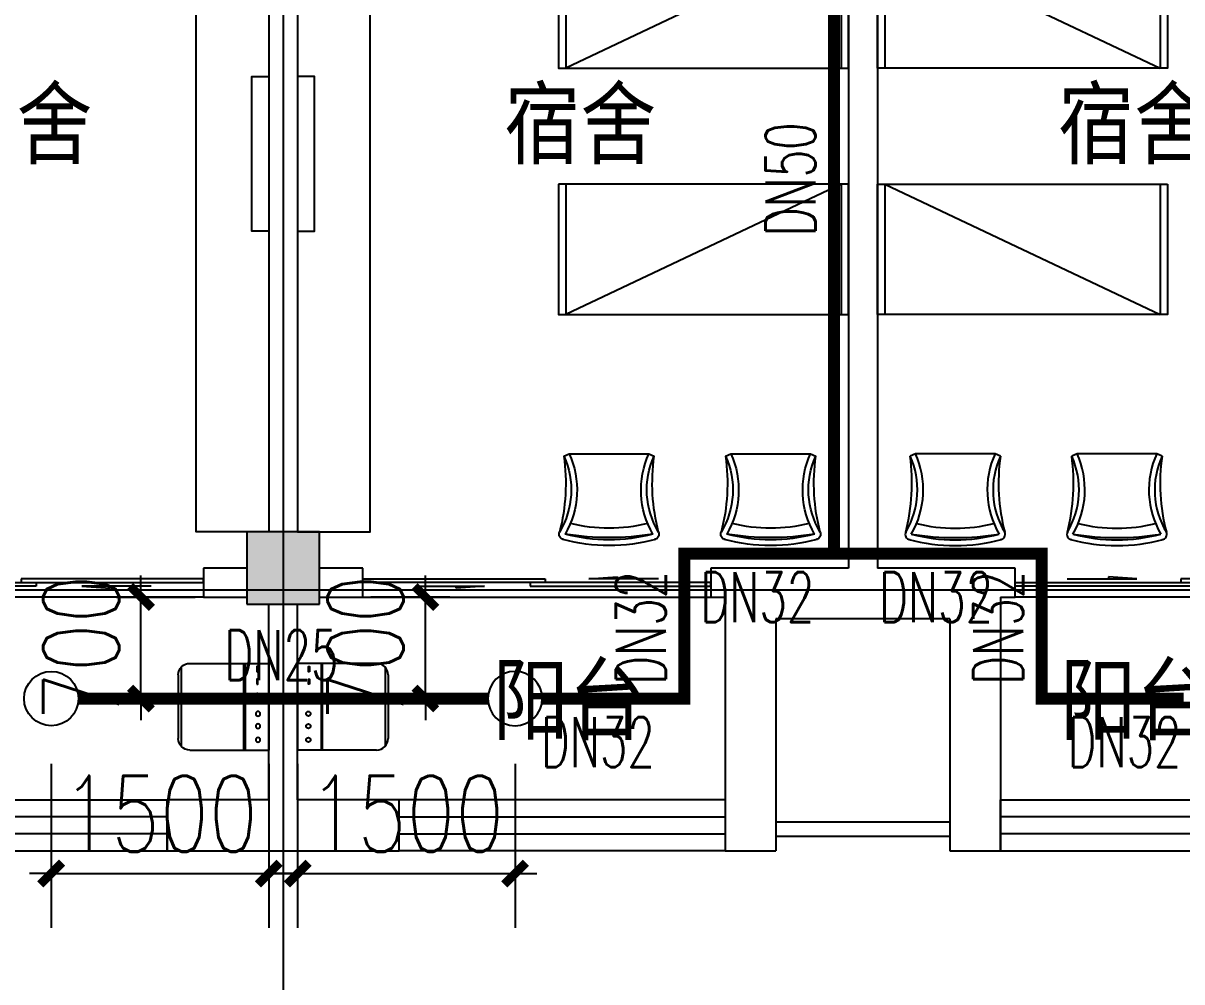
# Model space of a CAD drawing. Extents: x 0 to 2838408, y -923048 to 203859.
# Drawn here: x 2754969 to 2762963, y -689246 to -682632 of the extents above; entities that cross this region are included whole.
import ezdxf

# ---------------------------------------------------------------- set-up
doc = ezdxf.new("R2010")
doc.units = 0
doc.header["$LTSCALE"] = 1000
for name, color, linetype in [('A-Fixt', 81, 'Continuous'), ('COLUMN', 9, 'Continuous'), ('DOTE', 8, 'Continuous'), ('E2-栏杆', 92, 'Continuous'), ('EQUIP_喷头', 7, 'Continuous'), ('PIPE-喷淋', 6, 'Continuous'), ('PUB_HATCH', 8, 'Continuous'), ('PUB_TEXT', 7, 'Continuous'), ('TEXT_喷淋', 7, 'Continuous'), ('TWT_DIM', 3, 'Continuous'), ('WALL', 9, 'Continuous'), ('WINDOW', 4, 'Continuous'), ('XREF', 8, 'Continuous'), ('配景', 3, 'Continuous')]:
    doc.layers.add(name, color=color, linetype=linetype)
doc.styles.add('_TCH_DIM_T3', font='SIMPLEX', dxfattribs={"width": 0.75, "bigfont": 'HZTXT'})
doc.styles.add('_TWT_PIPEDN', font='SIMPLEX', dxfattribs={"width": 0.8, "height": 2.3, "bigfont": 'HZTXT'})
doc.styles.get("Standard").update_dxf_attribs({"font": 'geniso.shx', "bigfont": 'hztxt.shx'})
doc.dimstyles.new('_TWT_ARCH&&150', dxfattribs={"dimtxt": 525, "dimasz": 150, "dimexe": 375, "dimexo": 450, "dimgap": 150, "dimtad": 1, "dimdec": 0, "dimzin": 0, "dimdsep": 46, "dimtxsty": '_TCH_DIM_T3', "dimblk": 'ARCHTICK', "dimcen": 0.09, "dimclrt": 7, "dimazin": 2, "dimtfac": 1, "dimtdec": 0, "dimtix": 1, "dimtmove": 2, "dimatfit": 3, "dimfxl": 1, "dimtolj": 1, "dimtzin": 0, "dimarcsym": 0})

# ---------------------------------------------------------------- blocks, each defined once
blk = doc.blocks.new('单人床')
at = {"layer": 'A-Fixt'}
for p, q in [((47773.8, 13973.4), (48673.8, 13973.4)), ((47773.8, 12073.4), (48673.8, 13973.4)), ((47773.8, 12073.4), (48673.8, 12073.4))]:
    blk.add_line(p, q, dxfattribs=at)
blk.add_lwpolyline([(47773.8, 14023.4), (48673.8, 14023.4), (48673.8, 12023.4), (47773.8, 12023.4), (47773.8, 14023.4)], dxfattribs=at)
blk = doc.blocks.new('CH_AP01')
for p, q in [((-311.4, 16.6), (-275, 0)), ((-275, 0), (275, 0)), ((275, 0), (311.4, 16.6))]:
    blk.add_line(p, q)
for centre, radius, start, end in [((-306.8, 555.3), 37.8, 100.18588, 202.83587), ((0, -578.9), 1212.6, 74.71041, 105.28959), ((0, -578.9), 1172.6, 75.02868, 104.97132), ((0, -1278.1), 1856.9, 80.61099, 99.38901), ((306.8, 555.3), 37.8, 337.16413, 79.81412), ((-1658.4, 201.9), 1359.7, 352.16586, 14.42826), ((-823.7, 250), 562.9, 335.50378, 31.09034), ((-823.7, 250), 602.9, 335.50378, 30.26909), ((0, -578.9), 1092.6, 75.87672, 104.12328), ((823.7, 250), 602.9, 149.73091, 204.49622), ((823.7, 250), 562.9, 148.90966, 204.49622), ((1658.4, 201.9), 1359.7, 165.57174, 187.83414)]:
    blk.add_arc(centre, radius, start, end)
blk = doc.blocks.new('A$C61295E98')
at = {"color": 3}
for p, q in [((544, 597.9), (0, 597.9)), ((0, 597.9), (0, 0)), ((161.4, 597.9), (161.4, 0)), ((170.4, 0.2), (170.4, 597.6)), ((602.7, 572.2), (602.7, 25.6)), ((624, 517.9), (624, 80)), ((544, 0), (0, 0))]:
    blk.add_line(p, q, dxfattribs=at)
for points in [[(81.8, 540.3), (75.3, 540.3), (75.3, 576.8), (81.8, 576.8)], [(81.8, 453.1), (75.3, 453.1), (75.3, 489.6), (81.8, 489.6)], [(81.8, 352.9), (75.3, 352.9), (75.3, 389.4), (81.8, 389.4)]]:
    blk.add_lwpolyline(points, close=True, dxfattribs=at)
for centre in [(74, 250.1), (74, 164.2), (74, 70.5)]:
    blk.add_circle(centre, 15.7, dxfattribs=at)
for centre, start, end in [((544, 517.9), 360, 90), ((544, 80), 270, 0)]:
    blk.add_arc(centre, 80, start, end, dxfattribs=at)
blk = doc.blocks.new('宿舍')
at = {"layer": 'A-Fixt'}
for p, q in [((47853.8, 13801.7), (48353.8, 15701.7)), ((48353.8, 13801.7), (47853.8, 15701.7)), ((47853.8, 13801.7), (48353.8, 13801.7))]:
    blk.add_line(p, q, dxfattribs=at)
for points in [[(47853.8, 8601.7), (48353.8, 8601.7), (48353.8, 15701.7), (47853.8, 15701.7)], [(47853.8, 10676.1), (47970.5, 10676.1), (47970.5, 11742.6), (47853.8, 11742.6)]]:
    blk.add_lwpolyline(points, close=True, dxfattribs=at)
at = {"xscale": -1, "rotation": 90}
for p in [(63677.2, 60475.5), (63677.2, 58775.5)]:
    blk.add_blockref('单人床', p, dxfattribs=at)
at = {"layer": 'A-Fixt', "xscale": -1, "rotation": 180}
for p in [(50002, 9140.5), (51117.2, 9140.5)]:
    blk.add_blockref('CH_AP01', p, dxfattribs=at)
at = {"layer": '配景', "color": 252}
blk.add_blockref('A$C61295E98', (47853.8, 7096.6), dxfattribs=at)
blk = doc.blocks.new('$WINLIB2D$00000001')
at = {"color": 0}
for points in [[(-0.5, 0.5), (-0.5, -0.5)], [(-0.5, 0.5), (0.5, 0.5)], [(0.5, -0.5), (0.5, 0.5)], [(0.5, 0.1667), (-0.5, 0.1667)], [(0.5, -0.1667), (-0.5, -0.1667)], [(-0.5, -0.5), (0.5, -0.5)]]:
    blk.add_lwpolyline(points, dxfattribs=at)
blk = doc.blocks.new('$DorLib2D$00000131')
at = {"color": 0, "linetype": 'Continuous'}
for p, q in [((0.15, 0.125), (0.2319, 0.1973)), ((0.2319, 0.1973), (0.2319, 0.125)), ((-0.5, 0.125), (-0.5, 0)), ((0.0192, 0.125), (-0.5, 0.125)), ((0.0192, 0), (0.0192, 0.125)), ((0.35, 0.125), (0.15, 0.125)), ((-0.5, 0), (0.0192, 0)), ((-0.024, 0), (0.5, 0)), ((-0.024, -0.125), (-0.024, 0)), ((0.5, 0), (0.5, -0.125)), ((-0.35, -0.125), (-0.15, -0.125)), ((-0.2319, -0.1973), (-0.2319, -0.125)), ((-0.15, -0.125), (-0.2319, -0.1973)), ((0.5, -0.125), (-0.024, -0.125))]:
    blk.add_line(p, q, dxfattribs=at)
blk = doc.blocks.new('4F1')
at = {"layer": 'PUB_HATCH'}
blk.add_hatch(color=256, dxfattribs=at).paths.add_polyline_path([(2420966.7, -686141.3), (2420466.7, -686141.3), (2420466.7, -686641.3), (2420966.7, -686641.3)])
at = {"layer": 'COLUMN'}
for p, q in [((2420966.7, -686141.3), (2420466.7, -686141.3)), ((2420466.7, -686141.3), (2420466.7, -686641.3)), ((2420966.7, -686641.3), (2420966.7, -686141.3)), ((2420466.7, -686641.3), (2420966.7, -686641.3))]:
    blk.add_line(p, q, dxfattribs=at)
at = {"layer": 'DOTE'}
for p, q in [((2420716.7, -606941.3), (2420716.7, -690141.3)), ((2343216.7, -686541.3), (2453916.7, -686541.3)), ((2343216.7, -686541.3), (2453916.7, -686541.3))]:
    blk.add_line(p, q, dxfattribs=at)
at = {"layer": 'E2-栏杆'}
for points in [[(2424116.7, -688141.3), (2425316.7, -688141.3)], [(2424116.7, -688241.3), (2425316.7, -688241.3)]]:
    blk.add_lwpolyline(points, dxfattribs=at)
at = {"layer": 'WALL'}
for p, q in [((2420616.7, -681441.3), (2420616.7, -686141.3)), ((2420816.7, -681441.3), (2420816.7, -686141.3)), ((2424616.7, -681441.3), (2424616.7, -686391.3)), ((2424816.7, -681441.3), (2424816.7, -686391.3)), ((2420466.7, -686391.3), (2420166.7, -686391.3)), ((2420166.7, -686391.3), (2420166.7, -686591.3)), ((2421266.7, -686391.3), (2420966.7, -686391.3)), ((2421266.7, -686591.3), (2421266.7, -686391.3)), ((2424016.7, -686391.3), (2423666.7, -686391.3)), ((2423666.7, -686391.3), (2423666.7, -686591.3)), ((2424616.7, -686391.3), (2424016.7, -686391.3)), ((2425416.7, -686391.3), (2424816.7, -686391.3)), ((2425766.7, -686391.3), (2425416.7, -686391.3)), ((2425766.7, -686591.3), (2425766.7, -686391.3)), ((2420166.7, -686591.3), (2420466.7, -686591.3)), ((2420616.7, -687991.3), (2420616.7, -686641.3)), ((2420816.7, -687991.3), (2420816.7, -686641.3)), ((2420966.7, -686591.3), (2421266.7, -686591.3)), ((2423666.7, -686591.3), (2423766.7, -686591.3)), ((2423766.7, -686591.3), (2423766.7, -687991.3)), ((2425666.7, -686591.3), (2425666.7, -687991.3)), ((2425666.7, -686591.3), (2425766.7, -686591.3)), ((2424116.7, -686741.3), (2424116.7, -688341.3)), ((2424716.7, -686741.3), (2424116.7, -686741.3)), ((2425316.7, -686741.3), (2424716.7, -686741.3)), ((2425316.7, -686741.3), (2425316.7, -688341.3)), ((2420616.7, -687991.3), (2419916.7, -687991.3)), ((2419916.7, -687991.3), (2419916.7, -688341.3)), ((2421516.7, -687991.3), (2420816.7, -687991.3)), ((2421516.7, -688341.3), (2421516.7, -687991.3)), ((2423766.7, -687991.3), (2423766.7, -688341.3)), ((2425666.7, -688341.3), (2425666.7, -687991.3)), ((2419916.7, -688341.3), (2420716.7, -688341.3)), ((2420716.7, -688341.3), (2421516.7, -688341.3)), ((2423766.7, -688341.3), (2424116.7, -688341.3)), ((2425316.7, -688341.3), (2425666.7, -688341.3))]:
    blk.add_line(p, q, dxfattribs=at)
at = {"layer": 'WINDOW'}
for p, q in [((2420166.7, -686591.3), (2417766.7, -686591.3)), ((2421266.7, -686591.3), (2423666.7, -686591.3)), ((2428166.7, -686591.3), (2425766.7, -686591.3))]:
    blk.add_line(p, q, dxfattribs=at)
at = {"xscale": -1, "rotation": 359.9999999999999}
for p in [(2468470.6, -694743), (2476470.6, -694743)]:
    blk.add_blockref('宿舍', p, dxfattribs=at)
blk.add_blockref('宿舍', (2372962.9, -694743))
at = {"layer": 'WINDOW', "rotation": 180}
for name, p, xscale, yscale, zscale in [('$DorLib2D$00000131', (2418966.7, -686491.3), -2400, 200, -2400), ('$DorLib2D$00000131', (2426966.7, -686491.3), -2400, 200, -2400), ('$WINLIB2D$00000001', (2422641.7, -688166.3), 2249.999999993481, -350, 2249.999999993481), ('$WINLIB2D$00000001', (2426791.7, -688166.3), -2249.999999993481, -350, -2249.999999993481)]:
    blk.add_blockref(name, p, dxfattribs=dict(at, xscale=xscale, yscale=yscale, zscale=zscale))
at = {"layer": 'WINDOW'}
for name, p, xscale, yscale, zscale in [('$DorLib2D$00000131', (2422466.7, -686491.3), -2400, -200, -2400), ('$WINLIB2D$00000001', (2418791.7, -688166.3), 2249.999999993481, 350, 2249.999999993481)]:
    blk.add_blockref(name, p, dxfattribs=dict(at, xscale=xscale, yscale=yscale, zscale=zscale))
at = {"layer": 'PUB_TEXT'}
for s, p in [('宿舍', (2418351.3, -683605.1)), ('宿舍', (2422241.3, -683605.1)), ('宿舍', (2426062.1, -683605.1)), ('阳台', (2422162.8, -687579.4)), ('阳台', (2426077.2, -687579.4))]:
    blk.add_text(s, height=525, dxfattribs=at).set_placement(p)
blk = doc.blocks.new('_ArchTick')
at = {"color": 0, "linetype": 'ByBlock', "const_width": 0.4}
blk.add_lwpolyline([(-0.5, -0.5), (0.5, 0.5)], dxfattribs=at)
blk = doc.blocks.new('*D2641')
at = {"layer": 'Defpoints', "color": 0, "linetype": 'ByBlock', "transparency": 16777216}
for p in [(2756862.5, -687291.3), (2758362.5, -687291.3), (2758362.5, -688498.7)]:
    blk.add_point(p, dxfattribs=at)
at = {"layer": 'TWT_DIM', "color": 0, "linetype": 'ByBlock', "lineweight": -2, "transparency": 16777216}
for p, q in [((2756862.5, -687741.3), (2756862.5, -688873.7)), ((2758362.5, -687741.3), (2758362.5, -688873.7)), ((2756862.5, -688498.7), (2756712.5, -688498.7)), ((2756862.5, -688498.7), (2758362.5, -688498.7)), ((2758362.5, -688498.7), (2758512.5, -688498.7))]:
    blk.add_line(p, q, dxfattribs=at)
at = {"layer": 'TWT_DIM', "color": 0, "linetype": 'ByBlock', "lineweight": -2, "transparency": 16777216, "xscale": 150, "yscale": 150, "zscale": 150}
blk.add_blockref('_ArchTick', (2756862.5, -688498.7), dxfattribs=at)
at = {"layer": 'TWT_DIM', "color": 0, "linetype": 'ByBlock', "lineweight": -2, "transparency": 16777216, "xscale": 150, "yscale": 150, "zscale": 150, "rotation": 180}
blk.add_blockref('_ArchTick', (2758362.5, -688498.7), dxfattribs=at)
at = {"layer": 'TWT_DIM', "color": 7, "linetype": 'ByBlock', "transparency": 16777216, "insert": (2757612.5, -688086.2), "char_height": 525, "attachment_point": 5, "style": '_TCH_DIM_T3'}
blk.add_mtext('\\A1;1500', dxfattribs=at)
blk = doc.blocks.new('*D2642')
at = {"layer": 'Defpoints', "color": 0, "linetype": 'ByBlock', "transparency": 16777216}
for p in [(2757743.5, -686591.3), (2758362.5, -686591.3), (2758362.5, -687291.3)]:
    blk.add_point(p, dxfattribs=at)
at = {"layer": 'TWT_DIM', "color": 0, "linetype": 'ByBlock', "lineweight": -2, "transparency": 16777216}
for p, q in [((2757743.5, -686591.3), (2757743.5, -686441.3)), ((2757912.5, -686591.3), (2757368.5, -686591.3)), ((2757743.5, -687291.3), (2757743.5, -686591.3)), ((2757912.5, -687291.3), (2757368.5, -687291.3)), ((2757743.5, -687291.3), (2757743.5, -687441.3))]:
    blk.add_line(p, q, dxfattribs=at)
at = {"layer": 'TWT_DIM', "color": 0, "linetype": 'ByBlock', "lineweight": -2, "transparency": 16777216, "xscale": 150, "yscale": 150, "zscale": 150}
for p, rotation in [((2757743.5, -686591.3), 270), ((2757743.5, -687291.3), 90)]:
    blk.add_blockref('_ArchTick', p, dxfattribs=dict(at, rotation=rotation))
at = {"layer": 'TWT_DIM', "color": 7, "linetype": 'ByBlock', "transparency": 16777216, "insert": (2757331, -686941.3), "char_height": 525, "attachment_point": 5, "rotation": 90, "style": '_TCH_DIM_T3'}
blk.add_mtext('\\A1;700', dxfattribs=at)
blk = doc.blocks.new('*D2659')
at = {"layer": 'Defpoints', "color": 0, "linetype": 'ByBlock', "transparency": 16777216}
for p in [(2755162.5, -687291.3), (2756662.5, -687291.3), (2756662.5, -688498.7)]:
    blk.add_point(p, dxfattribs=at)
at = {"layer": 'TWT_DIM', "color": 0, "linetype": 'ByBlock', "lineweight": -2, "transparency": 16777216}
for p, q in [((2755162.5, -687741.3), (2755162.5, -688873.7)), ((2756662.5, -687741.3), (2756662.5, -688873.7)), ((2755162.5, -688498.7), (2755012.5, -688498.7)), ((2755162.5, -688498.7), (2756662.5, -688498.7)), ((2756662.5, -688498.7), (2756812.5, -688498.7))]:
    blk.add_line(p, q, dxfattribs=at)
at = {"layer": 'TWT_DIM', "color": 0, "linetype": 'ByBlock', "lineweight": -2, "transparency": 16777216, "xscale": 150, "yscale": 150, "zscale": 150}
blk.add_blockref('_ArchTick', (2755162.5, -688498.7), dxfattribs=at)
at = {"layer": 'TWT_DIM', "color": 0, "linetype": 'ByBlock', "lineweight": -2, "transparency": 16777216, "xscale": 150, "yscale": 150, "zscale": 150, "rotation": 180}
blk.add_blockref('_ArchTick', (2756662.5, -688498.7), dxfattribs=at)
at = {"layer": 'TWT_DIM', "color": 7, "linetype": 'ByBlock', "transparency": 16777216, "insert": (2755912.5, -688086.2), "char_height": 525, "attachment_point": 5, "style": '_TCH_DIM_T3'}
blk.add_mtext('\\A1;1500', dxfattribs=at)
blk = doc.blocks.new('*D2660')
at = {"layer": 'Defpoints', "color": 0, "linetype": 'ByBlock', "transparency": 16777216}
for p in [(2755162.5, -686591.3), (2755781.5, -686591.3), (2755162.5, -687291.3)]:
    blk.add_point(p, dxfattribs=at)
at = {"layer": 'TWT_DIM', "color": 0, "linetype": 'ByBlock', "lineweight": -2, "transparency": 16777216}
for p, q in [((2755781.5, -686591.3), (2755781.5, -686441.3)), ((2755612.5, -686591.3), (2756156.5, -686591.3)), ((2755781.5, -687291.3), (2755781.5, -686591.3)), ((2755612.5, -687291.3), (2756156.5, -687291.3)), ((2755781.5, -687291.3), (2755781.5, -687441.3))]:
    blk.add_line(p, q, dxfattribs=at)
at = {"layer": 'TWT_DIM', "color": 0, "linetype": 'ByBlock', "lineweight": -2, "transparency": 16777216, "xscale": 150, "yscale": 150, "zscale": 150}
for p, rotation in [((2755781.5, -686591.3), 270), ((2755781.5, -687291.3), 90)]:
    blk.add_blockref('_ArchTick', p, dxfattribs=dict(at, rotation=rotation))
at = {"layer": 'TWT_DIM', "color": 7, "linetype": 'ByBlock', "transparency": 16777216, "insert": (2755369, -686941.3), "char_height": 525, "attachment_point": 5, "rotation": 90, "style": '_TCH_DIM_T3'}
blk.add_mtext('\\A1;700', dxfattribs=at)
blk = doc.blocks.new('$TwtSys$00000125')
blk.add_circle((0, 0, 0), 1)

msp = doc.modelspace()

# ---------------------------------------------------------------- hatches: boundary and pattern name
at = {"layer": 'PIPE-喷淋', "linetype": 'ByBlock'}
for points in [[(2759529.3, -686291.3), (2759529.3, -686250), (2759488.1, -686250)], [(2759529.3, -686291.3), (2759488.1, -686291.3), (2759488.1, -686250)], [(2761995.8, -686291.3), (2761995.8, -686250), (2762037, -686250)], [(2761995.8, -686291.3), (2762037, -686291.3), (2762037, -686250)], [(2759529.3, -687291.3), (2759570.6, -687291.3), (2759570.6, -687332.5)], [(2759529.3, -687291.3), (2759529.3, -687332.5), (2759570.6, -687332.5)], [(2761995.8, -687291.3), (2761954.5, -687291.3), (2761954.5, -687332.5)], [(2761995.8, -687291.3), (2761995.8, -687332.5), (2761954.5, -687332.5)]]:
    msp.add_hatch(color=256, dxfattribs=at).paths.add_polyline_path(points)

# ---------------------------------------------------------------- linework, layer by layer
at = {"layer": 'PIPE-喷淋', "linetype": 'ByBlock', "ltscale": 1.5, "const_width": 82.5}
for points in [[(2760562.5, -681101.8), (2760562.5, -686291.3)], [(2760562.5, -686291.3), (2759529.3, -686291.3)], [(2759529.3, -686291.3), (2759529.3, -687291.3)], [(2760562.5, -686291.3), (2761995.8, -686291.3)], [(2761995.8, -686291.3), (2761995.8, -687291.3)], [(2755350, -687291.3), (2758175, -687291.3)], [(2759529.3, -687291.3), (2758550, -687291.3)], [(2761995.8, -687291.3), (2762975, -687291.3)]]:
    msp.add_lwpolyline(points, dxfattribs=at)

# ---------------------------------------------------------------- block references
at = {"layer": 'EQUIP_喷头', "linetype": 'ByBlock', "xscale": 187.5, "yscale": 187.5, "zscale": 187.5, "rotation": 180}
msp.add_blockref('$TwtSys$00000125', (2755162.5, -687291.3), dxfattribs=at)
at = {"layer": 'EQUIP_喷头', "linetype": 'ByBlock', "xscale": 187.5, "yscale": -187.5, "zscale": 187.5}
msp.add_blockref('$TwtSys$00000125', (2758362.5, -687291.3), dxfattribs=at)
at = {"layer": 'XREF'}
msp.add_blockref('4F1', (336045.8, 0), dxfattribs=at)

# ---------------------------------------------------------------- texts
at = {"layer": 'TEXT_喷淋', "color": 251, "linetype": 'ByBlock', "style": '_TWT_PIPEDN', "width": 0.64}
for s, p in [('DN50', (2760435, -684101.4)), ('DN32', (2759401.8, -687196.1)), ('DN32', (2761868.3, -687196.1))]:
    msp.add_text(s, height=345, rotation=90, dxfattribs=at).set_placement(p)
for s, p in [('DN32', (2759641.1, -686763.8)), ('DN32', (2760874.4, -686763.8)), ('DN25', (2756357.7, -687163.8)), ('DN32', (2758541.1, -687763.8)), ('DN32', (2762174.4, -687763.8))]:
    msp.add_text(s, height=345, dxfattribs=at).set_placement(p)

# ---------------------------------------------------------------- dimensions: what is measured, and where the dimension line sits
at = {"layer": 'TWT_DIM', "linetype": 'ByBlock'}
for p1, p2, distance, picture, middle in [((2755162.5, -687291.3), (2755162.5, -686591.3), -619, '*D2660', (2755369, -686941.3)), ((2758362.5, -687291.3), (2758362.5, -686591.3), 619, '*D2642', (2757331, -686941.3)), ((2755162.5, -687291.3), (2756662.5, -687291.3), -1207.4, '*D2659', (2755912.5, -688086.2)), ((2756862.5, -687291.3), (2758362.5, -687291.3), -1207.4, '*D2641', (2757612.5, -688086.2))]:
    dim = msp.add_aligned_dim(p1=p1, p2=p2, distance=distance, dimstyle='_TWT_ARCH&&150', dxfattribs=at)
    dim.commit()
    dim.dimension.update_dxf_attribs({"geometry": picture, "text_midpoint": middle})

doc.saveas('drawing.dxf')
